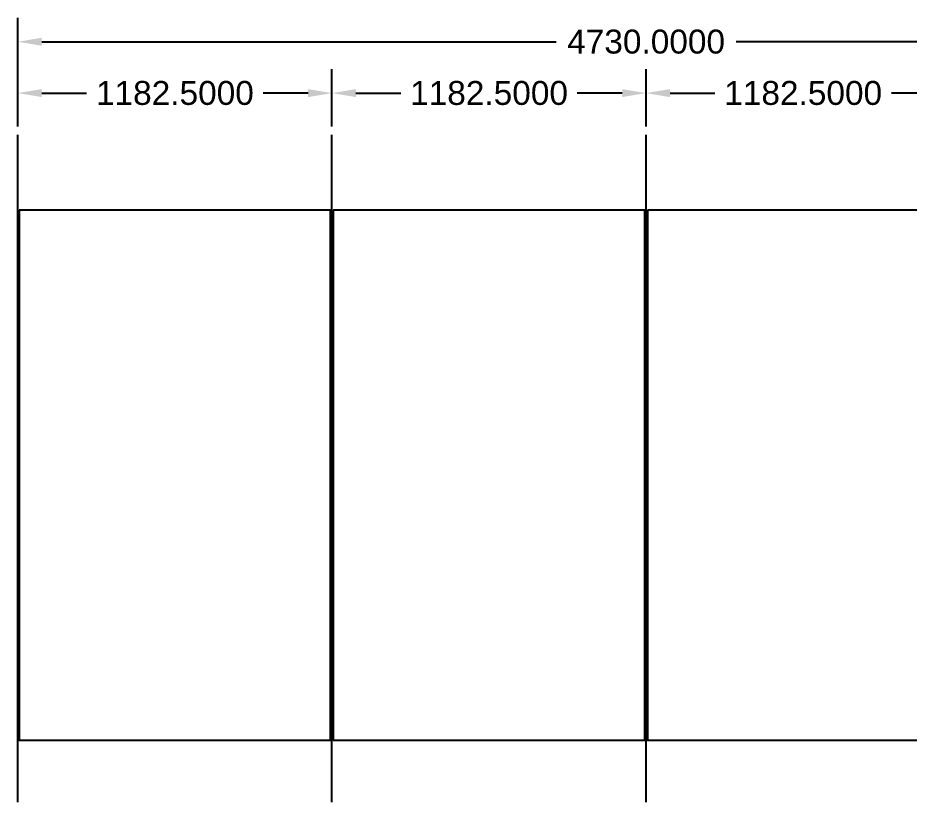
# Model space of a CAD drawing. Header units: millimetres. Extents: x -7838 to 162527, y -32093 to 60038.
# Drawn here: x 152863 to 156218, y 42984 to 45935 of the extents above; entities that cross this region are included whole.
import ezdxf

# ---------------------------------------------------------------- set-up
doc = ezdxf.new("R2010")
doc.units = ezdxf.units.MM
doc.layers.add('000 - D I M', color=6, linetype='Continuous')
doc.styles.get("Standard").update_dxf_attribs({"font": 'arial.ttf'})
doc.dimstyles.get("Standard").update_dxf_attribs({"dimtxt": 0.18, "dimasz": 0.18, "dimexe": 0.18, "dimexo": 0.0625, "dimgap": 0.09, "dimtad": 0, "dimtih": 1, "dimtoh": 1, "dimdec": 4, "dimzin": 0, "dimdsep": 46, "dimtxsty": 'Standard', "dimcen": 0.09, "dimadec": 0, "dimazin": 0, "dimtfac": 1, "dimtdec": 4, "dimtofl": 0, "dimtmove": 0, "dimatfit": 3, "dimfxl": 1, "dimtolj": 1, "dimtzin": 0, "dimarcsym": 0})

# ---------------------------------------------------------------- blocks, each defined once
blk = doc.blocks.new('*D175')
at = {"layer": '000 - D I M', "color": 0, "lineweight": -2, "transparency": 16777216}
for p, q in [((152862.8, 45525.4), (152862.8, 45741.5)), ((154045.3, 45525.4), (154045.3, 45741.5)), ((152952.8, 45651.5), (153121.8, 45651.5)), ((153955.3, 45651.5), (153786.4, 45651.5))]:
    blk.add_line(p, q, dxfattribs=at)
at = {"layer": '000 - D I M', "color": 0, "transparency": 16777216}
for points in [[(152952.8, 45666.5), (152952.8, 45636.5), (152862.8, 45651.5)], [(153955.3, 45666.5), (153955.3, 45636.5), (154045.3, 45651.5)]]:
    blk.add_solid(points, dxfattribs=at)
at = {"layer": 'Defpoints', "color": 0, "transparency": 16777216}
for p in [(154045.3, 45651.5), (152862.8, 45494.1), (154045.3, 45494.1)]:
    blk.add_point(p, dxfattribs=at)
at = {"layer": '000 - D I M', "color": 0, "transparency": 16777216, "insert": (153454.1, 45651.5), "char_height": 90, "attachment_point": 5}
blk.add_mtext('\\A1;1182.5000', dxfattribs=at)
blk = doc.blocks.new('*D176')
at = {"layer": '000 - D I M', "color": 0, "lineweight": -2, "transparency": 16777216}
for p, q in [((154045.3, 45525.4), (154045.3, 45741.5)), ((155227.8, 45525.4), (155227.8, 45741.5)), ((154135.3, 45651.5), (154304.3, 45651.5)), ((155137.8, 45651.5), (154968.9, 45651.5))]:
    blk.add_line(p, q, dxfattribs=at)
at = {"layer": '000 - D I M', "color": 0, "transparency": 16777216}
for points in [[(154135.3, 45666.5), (154135.3, 45636.5), (154045.3, 45651.5)], [(155137.8, 45666.5), (155137.8, 45636.5), (155227.8, 45651.5)]]:
    blk.add_solid(points, dxfattribs=at)
at = {"layer": 'Defpoints', "color": 0, "transparency": 16777216}
for p in [(155227.8, 45651.5), (154045.3, 45494.1), (155227.8, 45494.1)]:
    blk.add_point(p, dxfattribs=at)
at = {"layer": '000 - D I M', "color": 0, "transparency": 16777216, "insert": (154636.6, 45651.5), "char_height": 90, "attachment_point": 5}
blk.add_mtext('\\A1;1182.5000', dxfattribs=at)
blk = doc.blocks.new('*D177')
at = {"layer": '000 - D I M', "color": 0, "lineweight": -2, "transparency": 16777216}
for p, q in [((155227.8, 45525.4), (155227.8, 45741.5)), ((156410.3, 45525.4), (156410.3, 45741.5)), ((155317.8, 45651.5), (155486.8, 45651.5)), ((156320.3, 45651.5), (156151.4, 45651.5))]:
    blk.add_line(p, q, dxfattribs=at)
at = {"layer": '000 - D I M', "color": 0, "transparency": 16777216}
for points in [[(155317.8, 45666.5), (155317.8, 45636.5), (155227.8, 45651.5)], [(156320.3, 45666.5), (156320.3, 45636.5), (156410.3, 45651.5)]]:
    blk.add_solid(points, dxfattribs=at)
at = {"layer": 'Defpoints', "color": 0, "transparency": 16777216}
for p in [(156410.3, 45651.5), (155227.8, 45494.1), (156410.3, 45494.1)]:
    blk.add_point(p, dxfattribs=at)
at = {"layer": '000 - D I M', "color": 0, "transparency": 16777216, "insert": (155819.1, 45651.5), "char_height": 90, "attachment_point": 5}
blk.add_mtext('\\A1;1182.5000', dxfattribs=at)
blk = doc.blocks.new('*D179')
at = {"layer": '000 - D I M', "color": 0, "lineweight": -2, "transparency": 16777216}
for p, q in [((152862.8, 45525.4), (152862.8, 45934.7)), ((157592.8, 45525.4), (157592.8, 45934.7)), ((152952.8, 45844.7), (154889.5, 45844.7)), ((157502.8, 45844.7), (155566.2, 45844.7))]:
    blk.add_line(p, q, dxfattribs=at)
at = {"layer": '000 - D I M', "color": 0, "transparency": 16777216}
for points in [[(152952.8, 45859.7), (152952.8, 45829.7), (152862.8, 45844.7)], [(157502.8, 45859.7), (157502.8, 45829.7), (157592.8, 45844.7)]]:
    blk.add_solid(points, dxfattribs=at)
at = {"layer": 'Defpoints', "color": 0, "transparency": 16777216}
for p in [(152862.8, 45844.7), (152862.8, 45494.1), (157592.8, 45494.1)]:
    blk.add_point(p, dxfattribs=at)
at = {"layer": '000 - D I M', "color": 0, "transparency": 16777216, "insert": (155227.8, 45844.7), "char_height": 90, "attachment_point": 5}
blk.add_mtext('\\A1;4730.0000', dxfattribs=at)

msp = doc.modelspace()

# ---------------------------------------------------------------- linework, layer by layer
for p, q in [((152862.82091, 42983.74146), (152862.82091, 45494.12565)), ((154045.32091, 42983.74146), (154045.32091, 45494.12565)), ((155227.82091, 42983.74146), (155227.82091, 45494.12565))]:
    msp.add_line(p, q)
for points in [[(152867.82091, 45211.56395), (152867.82091, 43217.56395), (154040.32091, 43217.56395), (154040.32091, 45211.56395)], [(154050.32091, 45211.56395), (154050.32091, 43217.56395), (155222.82091, 43217.56395), (155222.82091, 45211.56395)], [(155232.82091, 45211.56395), (155232.82091, 43217.56395), (156405.32091, 43217.56395), (156405.32091, 45211.56395)]]:
    msp.add_lwpolyline(points, close=True)

# ---------------------------------------------------------------- dimensions: what is measured, and where the dimension line sits
at = {"layer": '000 - D I M'}
for base, p1, p2, picture, middle in [((152862.82091, 45844.69509), (157592.82091, 45494.12565), (152862.82091, 45494.12565), '*D179', (155227.82091, 45844.69509)), ((154045.32091, 45651.54886), (152862.82091, 45494.12565), (154045.32091, 45494.12565), '*D175', (153454.07091, 45651.54886)), ((155227.82091, 45651.54886), (154045.32091, 45494.12565), (155227.82091, 45494.12565), '*D176', (154636.57091, 45651.54886)), ((156410.32091, 45651.54886), (155227.82091, 45494.12565), (156410.32091, 45494.12565), '*D177', (155819.07091, 45651.54886))]:
    dim = msp.add_linear_dim(base=base, p1=p1, p2=p2, dimstyle='Standard', override={"dimscale": 500}, dxfattribs=at)
    dim.commit()
    dim.dimension.update_dxf_attribs({"geometry": picture, "text_midpoint": middle})

doc.saveas('drawing.dxf')
